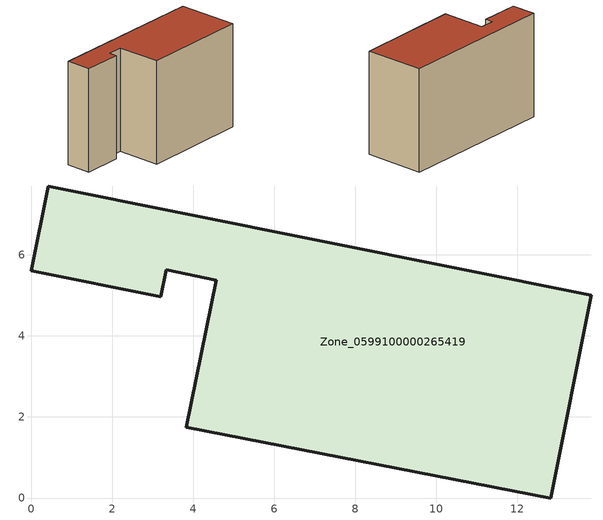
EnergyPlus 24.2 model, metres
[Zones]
Zone_0599100000265419
 floor ground (C_G): 0,5.61 0.42,7.7 13.82,5 12.82,0 3.83,1.75 4.56,5.38 3.33,5.63 3.2,4.97 z0
 wall outside (C_F): 0.42,7.7 0,5.61 3.2,4.97 3.33,5.63 4.56,5.38 3.83,1.75 12.82,0 13.82,5 0.42,7.7 z0:8.79
 roof outside (C_R): 12.82,0 13.82,5 0.42,7.7 0,5.61 3.2,4.97 3.33,5.63 4.56,5.38 3.83,1.75 z8.79
[BUILDING]
Pand.0599100000265419: North Axis=0; Terrain=City; Loads Convergence Tolerance Value=0.04; Temperature Convergence Tolerance Value=0.4; Solar Distribution=FullExterior; Maximum Number of Warmup Days=25; Minimum Number of Warmup Days=1
[Site:Location]
Rotterdam.The.Hague.AP_ZH_NLD Design_Conditions: Latitude=51.96; Longitude=4.45; Time Zone=1; Elevation=-4.5
[SITE:GROUNDTEMPERATURE:BUILDINGSURFACE]
18, 18, 18, 18, 18, 18, 18, 18, 18, 18, 18, 18
[MATERIAL] Thermal Absorptance=0.9; Solar Absorptance=0.7; Visible Absorptance=0.7
Name | Roughness | Thickness | Conductivity | Density | Specific Heat
G.TI.1975-1991 | MediumSmooth | 0.15 | 0.288461 | 540 | 1210
F.TI.1975-1991 | Rough | 0.3 | 0.230769 | 1920 | 840
R.TI.1975-1991 | MediumRough | 0.2 | 0.153846 | 1500 | 1000
[CONSTRUCTION]
C_G: G.TI.1975-1991
C_F: F.TI.1975-1991
C_R: R.TI.1975-1991
[ZONE]
Zone_0599100000265419: Type=1; Multiplier=1; Ceiling Height=Autocalculate; Volume=Autocalculate; Floor Area=autocalculate; Part of Total Floor Area=Yes
[ZONEINFILTRATION:DESIGNFLOWRATE]
Infil_Zone_0599100000265419: Zone or ZoneList or Space or SpaceList=Zone_0599100000265419; Schedule=AlwaysOn; Design Flow Rate Calculation Method=Flow/Area; Flow Rate per Floor Area=0.003; Constant Term Coefficient=1; Temperature Term Coefficient=0; Velocity Term Coefficient=0; Velocity Squared Term Coefficient=0
[HVACTEMPLATE:ZONE:IDEALLOADSAIRSYSTEM]
Zone_0599100000265419: Maximum Heating Supply Air Temperature=50; Minimum Cooling Supply Air Temperature=13; Maximum Heating Supply Air Humidity Ratio=0.0156; Minimum Cooling Supply Air Humidity Ratio=0.0077; Heating Limit=NoLimit; Cooling Limit=NoLimit; Dehumidification Control Type=ConstantSensibleHeatRatio; Cooling Sensible Heat Ratio=0.7; Dehumidification Setpoint=60; Humidification Control Type=None; Humidification Setpoint=30; Outdoor Air Method=None; Outdoor Air Flow Rate per Person=0.00944; Outdoor Air Flow Rate per Zone Floor Area=0; Outdoor Air Flow Rate per Zone=0; Demand Controlled Ventilation Type=None; Outdoor Air Economizer Type=NoEconomizer; Heat Recovery Type=None; Sensible Heat Recovery Effectiveness=0.7; Latent Heat Recovery Effectiveness=0.65
[ZONECONTROL:THERMOSTAT]
ThermostatControl_Zone_0599100000265419: Zone or ZoneList=Zone_0599100000265419; Control Type Schedule=DualSetpointControlType; Control 1=Thermostat_Zone_0599100000265419; Temperature Difference Between Cutout And Setpoint=0
[THERMOSTATSETPOINT:DUALSETPOINT]
Thermostat_Zone_0599100000265419: Heating Setpoint Temperature Schedule=HeatingSetpoint_Zone_0599100000265419; Cooling Setpoint Temperature Schedule=CoolingSetpoint_Zone_0599100000265419
[SCHEDULE:COMPACT]
HeatingSetpoint_Zone_0599100000265419: Through: 12/31, For: AllDays, Until: 24:00, 21
CoolingSetpoint_Zone_0599100000265419: Through: 12/31, For: AllDays, Until: 24:00, 24
DualSetpointControlType: Through: 12/31, For: AllDays, Until: 24:00, 4
AlwaysOn: Through: 12/31, For: AllDays, Until: 24:00, 1
